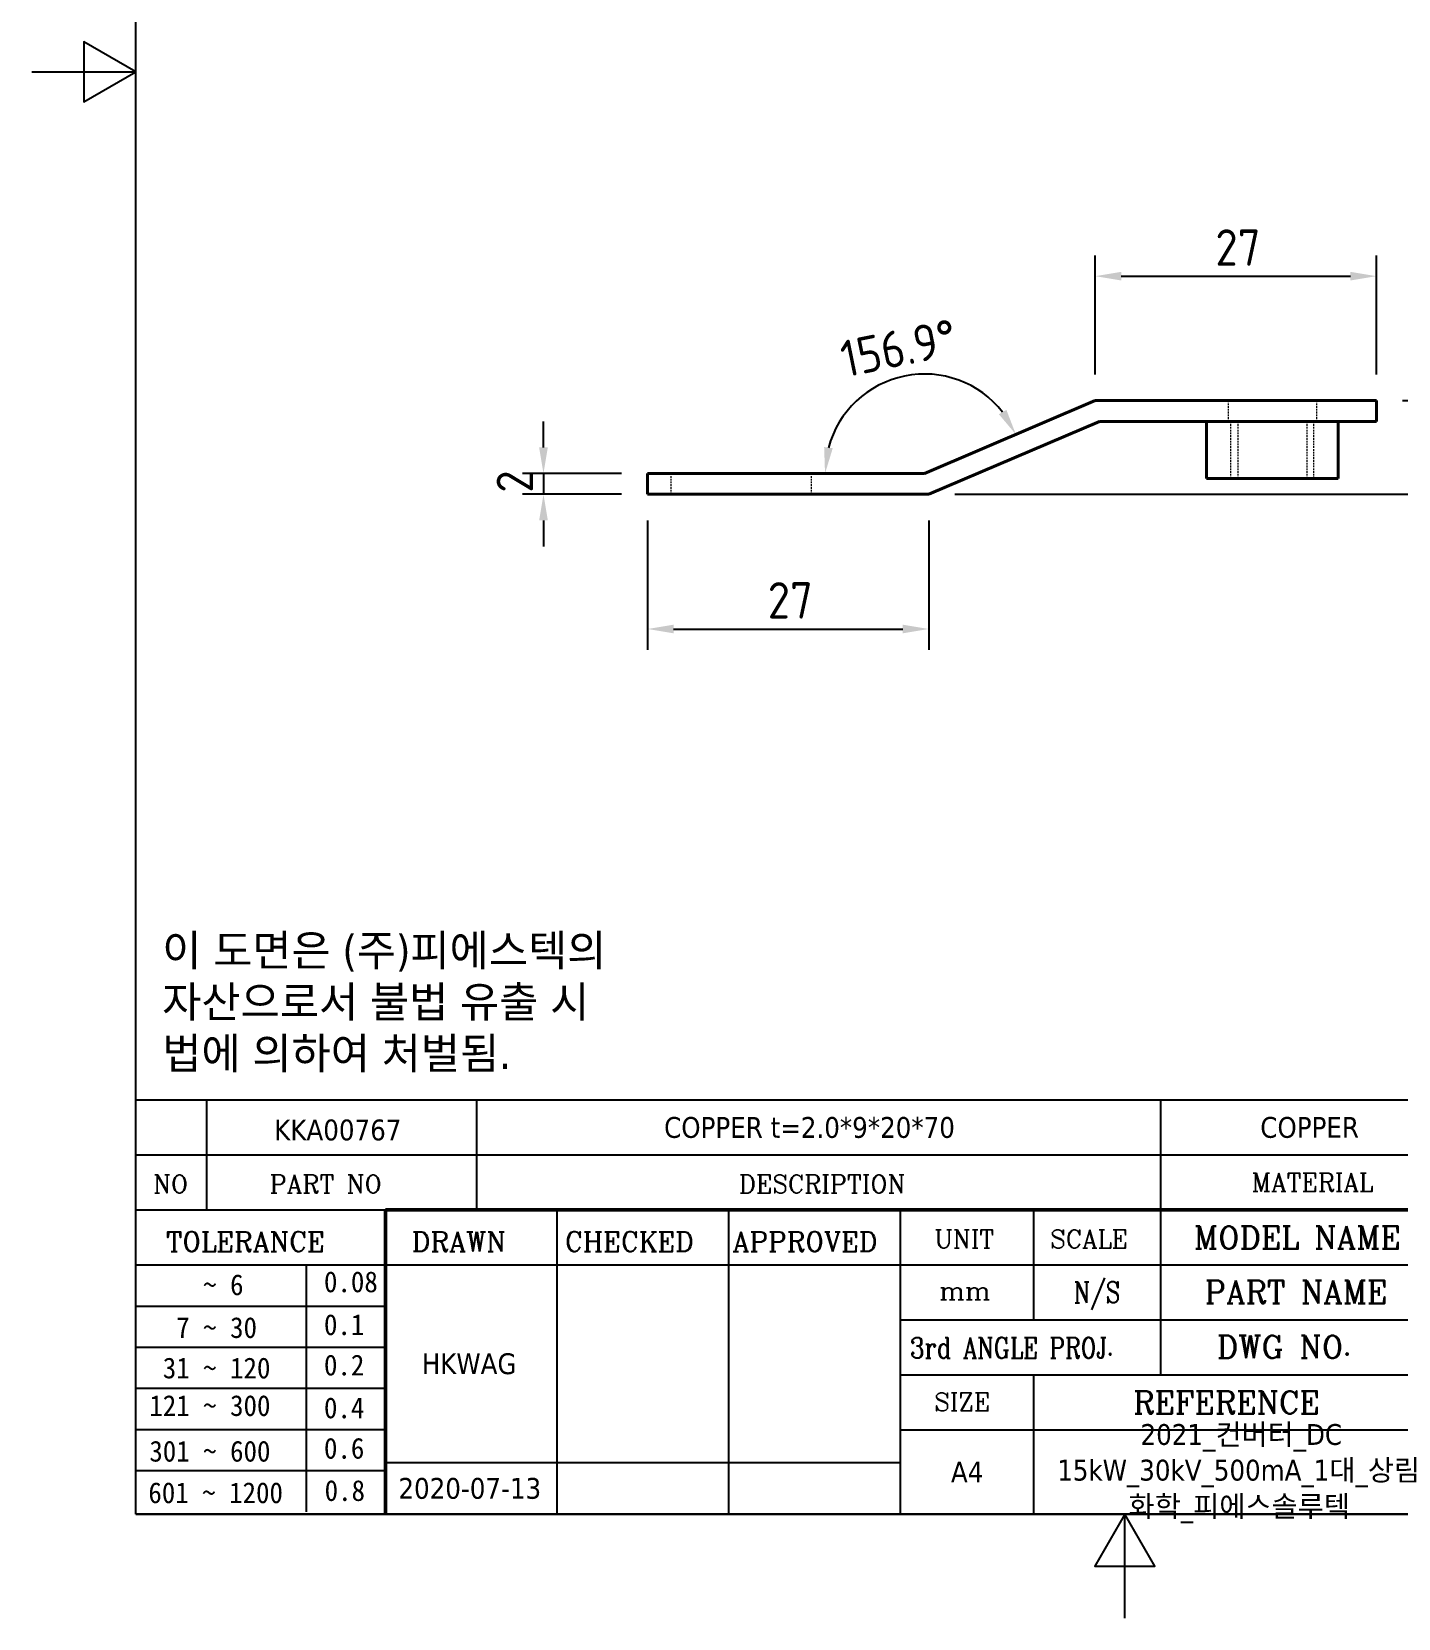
# Model space of a CAD drawing. Header units: millimetres. Extents: x 0 to 210, y 0 to 297.
# Drawn here: x 0 to 131.3, y 0 to 152.3 of the extents above; entities that cross this region are included whole.
import ezdxf
from ezdxf.enums import TextEntityAlignment as Align

# ---------------------------------------------------------------- set-up
doc = ezdxf.new("R2010")
doc.units = ezdxf.units.MM
doc.linetypes.add('DASHED', pattern=[0.2067, 0.1654, -0.0413])
doc.layers.get('0').update_dxf_attribs({"color": 3, "lineweight": 25, "true_color": 0x00ff00})
for name, color, linetype, lineweight, true_color in [('가려진 것(ISO)', 2, 'DASHED', 18, 0xffff00), ('가시적인 것(ISO)', 3, 'Continuous', 40, 0x00ff00), ('기호(ISO)', 5, 'Continuous', 25, 0x0000ff), ('제목(ISO)', 5, 'Continuous', 50, 0x0000ff), ('치수(ISO)', 2, 'Continuous', 25, 0xffff00)]:
    doc.layers.add(name, color=color, linetype=linetype, lineweight=lineweight, true_color=true_color)
doc.layers.add('경계(ISO)', color=7, linetype='Continuous', lineweight=25)
doc.styles.add('HAN_291', font='')
doc.styles.add('RC_284', font='ROMANC.shx')
doc.styles.add('RC_287', font='ROMANC.shx')
doc.styles.add('RC_292', font='ROMANC.shx')
doc.styles.add('문자 텍스트_PSTEK_POSCO', font='isocp.shx')
doc.styles.add('치수 텍스트_PSTEK_POSCO', font='isocp.shx')
doc.styles.add('텍스트 스타일198', font='tahoma.ttf')
doc.styles.add('텍스트 스타일333', font='ROMANC.shx', dxfattribs={"width": 0.800000011920929})
doc.styles.get('HAN_291').set_extended_font_data('GulimChe')
doc.dimstyles.new('치수_PSTEK_POSCO', dxfattribs={"dimtxt": 3.5, "dimasz": 2.5, "dimexe": 2, "dimexo": 2.5, "dimgap": 1, "dimtad": 1, "dimrnd": 1e-08, "dimdsep": 46, "dimtxsty": '치수 텍스트_PSTEK_POSCO', "dimcen": 0.09, "dimdle": 10, "dimclrd": 7, "dimclre": 7, "dimclrt": 2, "dimadec": 1, "dimazin": 2, "dimtfac": 1, "dimtmove": 0, "dimatfit": 3, "dimfxl": 1, "dimtolj": 1, "dimlwd": -1, "dimlwe": -1, "dimarcsym": 0})

# ---------------------------------------------------------------- blocks, each defined once
blk = doc.blocks.new('경계 Default Border')
at = {"layer": '경계(ISO)', "flags": 128}
for points in [[(10, 10), (10, 287.0000076293945), (200, 287.0000076293945), (200, 10), (10, 10)], [(0, 148.5000038146973), (10, 148.5000038146973), (5, 151.3867473602295), (5, 145.6132507324219), (10, 148.5000038146973)], [(105, 0), (105, 10), (102.1132469177246, 5), (107.8867530822754, 5), (105, 10)]]:
    blk.add_lwpolyline(points, dxfattribs=at)
blk = doc.blocks.new('제목 블록 PSTEK')
at = {"color": 180, "true_color": 0x3f00ff}
for p, q in [((182.475792979055, 11.79100474011392), (182.4757929790549, 51.56524660363496)), ((182.4757929790549, 51.56524660363496), (372.4757929537551, 51.56524660363496)), ((189.2651435055721, 51.56524660363496), (189.2651435055722, 41.00524660363494)), ((215.2152739891528, 41.00524660363494), (215.2152739891528, 51.56524660363496)), ((280.8758854511282, 51.56524660363496), (280.8758854511282, 41.00524660363494)), ((182.475792979055, 46.2852466036349), (372.4757929537551, 46.28524660363492)), ((182.475792979055, 41.00524660363493), (206.451475290024, 41.00524660363493)), ((222.9401812389276, 11.79100474011392), (222.9401812389276, 41.00524660363494)), ((239.4288871878316, 11.79100474011392), (239.4288871878316, 41.00524660363494)), ((255.9175931367356, 11.79100474011392), (255.9175931367356, 41.00524660363494)), ((268.6918866058747, 41.00524660363494), (268.6918866058747, 30.44524660363498)), ((280.8758854511282, 41.00524660363494), (280.8758854511282, 25.16524660363502)), ((182.475792979055, 35.72524660363497), (206.451475290024, 35.72524660363497)), ((198.8621818849491, 12.02524660363491), (198.8621818849491, 35.72524660363497)), ((206.451475290024, 35.72524660363497), (372.4757929537551, 35.72524660363497)), ((182.475792979055, 31.77524660363492), (206.451475290024, 31.77524660363492)), ((255.917593136736, 30.44524660363498), (372.4757929537552, 30.44524660363501)), ((182.475792979055, 27.82524660363487), (206.451475290024, 27.82524660363487)), ((255.9175931367359, 25.16524660363502), (372.4757929537552, 25.165246603635)), ((268.6918866058744, 25.16524660363502), (268.6918866058744, 11.79100474011392)), ((182.475792979055, 23.87524660363505), (206.451475290024, 23.87524660363505)), ((182.475792979055, 19.92524660363478), (206.451475290024, 19.92524660363478)), ((255.9175931367359, 19.88524660363481), (310.0881549537553, 19.88524660363481)), ((182.475792979055, 15.97524660363496), (206.451475290024, 15.97524660363496)), ((206.451475290024, 16.74100474011396), (255.9175931367359, 16.74100474011396)), ((182.475792979055, 11.79100474011392), (372.4757929537551, 11.79100474011389))]:
    blk.add_line(p, q, dxfattribs=at)
at = {"color": 7, "lineweight": 50}
for p, q in [((206.4514752900237, 11.79100474011392), (206.4514752900237, 41.00524660363494)), ((206.451475290024, 41.00524660363494), (372.4757929537551, 41.00524660363496))]:
    blk.add_line(p, q, dxfattribs=at)
at = {"layer": '제목(ISO)', "lineweight": 18}
blk.add_line((182.475792979055, 35.72500474011393), (182.475792979055, 11.79100474011392), dxfattribs=at)
at = {"color": 2, "true_color": 0xffff00}
for s, height, style, p in [('NO', 1.742399930953979, 'RC_284', (184.135398793432, 42.62317362549192)), ('PART NO', 1.742399930953979, 'RC_284', (195.3359407378685, 42.62317362549192)), ('DESCRIPTION', 1.742399930953979, 'RC_284', (240.4025565652523, 42.62317362549192)), (' TOLERANCE', 1.899999976158142, 'RC_287', (184.0872874387979, 37.00893196870329)), ('DRAWN', 1.899999976158142, 'RC_287', (208.9766620976279, 37.00893196870329)), ('CHECKED', 1.899999976158142, 'RC_287', (223.6856844514997, 37.00893196870329)), ('APPROVED', 1.899999976158142, 'RC_287', (239.7795453577791, 37.00893196870329)), ('UNIT', 1.742399930953979, 'RC_284', (259.1652673287452, 37.34317362549218)), ('SCALE', 1.742399930953979, 'RC_284', (270.2934779252897, 37.34317362549218)), ('MODEL NAME', 2.178000062704086, 'RC_292', (284.096330289083, 37.25462520371384)), ('0.08', 2.000000029802322, 'HAN_291', (200.5467345600617, 33.09873600004101)), ('    ~ 6', 2.000000029802322, 'HAN_291', (183.7721304966814, 32.8176515608431)), ('mm', 1.742399930953979, 'RC_284', (259.6505418159997, 32.3543089683787)), ('PART NAME', 2.178000062704086, 'RC_292', (285.1416959765849, 32.03045329421792)), ('  7 ~ 30', 2.000000029802322, 'HAN_291', (183.7721304966814, 28.70538114822415)), ('0.1', 2.000000029802322, 'HAN_291', (200.5467345600617, 28.98646558742206)), (' DWG NO.', 2.178000062704086, 'RC_292', (284.8124284083233, 26.75045329421772)), (' 31 ~ 120', 2.000000029802322, 'HAN_291', (183.7721304966814, 24.82628181916237)), ('0.2', 2.000000029802322, 'HAN_291', (200.5467345600617, 25.10736625836028)), ('121 ~ 300', 2.000000029802322, 'HAN_291', (183.7721304966814, 21.21401206133254)), ('0.4', 2.000000029802322, 'HAN_291', (200.5467345600617, 20.99509650053045)), ('SIZE', 1.742399930953979, 'RC_284', (259.1652673287452, 21.69497768947366)), ('REFERENCE', 2.178000062704086, 'RC_292', (278.2741065029841, 21.43214925458022)), ('301 ~ 600', 2.000000029802322, 'HAN_291', (183.7721304966814, 16.83491273227077)), ('0.6', 2.000000029802322, 'HAN_291', (200.5467345600617, 17.11599717146868)), ('601 ~ 1200', 2.000000029802322, 'HAN_291', (183.6802025156883, 12.84759660881125)), ('0.8', 2.000000029802322, 'HAN_291', (200.6097246063884, 13.05732192299702))]:
    blk.add_text(s, height=height, dxfattribs=dict(at, style=style)).set_placement(p)
at = {"color": 2, "true_color": 0xffff00, "style": 'RC_284'}
blk.add_text('MATERIAL', height=1.742399930953979, dxfattribs=at).set_placement((295.4820202024417, 43.64524660363492), align=Align.MIDDLE_CENTER)
at = {"color": 7, "style": '텍스트 스타일333', "width": 0.7999999523162842}
blk.add_text('N/S', height=2.000000029802322, dxfattribs=at).set_placement((274.7838860285014, 33.08524660363496), align=Align.MIDDLE_CENTER)
at = {"color": 2, "true_color": 0xffff00, "style": '텍스트 스타일333', "width": 0.7999999523162842}
blk.add_text('3rd ANGLE PROJ.', height=2.000000029802322, dxfattribs=at).set_placement((256.8430306642954, 26.76148381654429))
at = {"layer": '제목(ISO)', "color": 7, "style": '텍스트 스타일198'}
for tag, p in [('질량\\P3;_001', (350.3046145979153, 48.1643332325385)), ('부품_번호_001', (195.7702248934058, 47.68071419841495)), ('설명_001', (233.2142958971091, 47.92245856837096)), ('재질_001', (290.4746326517839, 47.92524659519488)), ("3._Q'TY_001", (312.7051684940307, 47.92188863680521)), ('1._MODEL_NAME_001', (326.7684841840689, 37.52172745615292)), ('제목_001', (335.8143427205088, 32.12402853706239)), ('부품_번호_001', (334.4294651466377, 26.80591818687283)), ('설계자_001', (209.9396160013646, 25.23446884679021)), ('프로젝트_001', (278.9744245225954, 18.43818283951269)), ('시트_크기_001', (260.7634369704525, 14.8381256569732)), ('프로젝트_002', (270.968857657947, 15.01430360086118)), ('작성_날짜_001', (207.6944850220393, 13.26600473167383)), ('프로젝트_003', (277.8268382229195, 11.55047762554502))]:
    blk.add_attdef(tag, p, '', height=2.000000029802322, dxfattribs=at)
for tag, p in [('4._COLOR', (327.6805273250926, 48.92524660363493)), ('점검자', (231.1845342133799, 26.23312567187446)), ('엔지니어링_승인자', (247.673240162284, 26.23312567187446)), ('점검_날짜', (231.1845342133799, 14.26600474011394)), ('엔지니어링_승인_날짜', (247.6732401622839, 14.26600474011394))]:
    blk.add_attdef(tag, text='', height=2.000000029802322, dxfattribs=at).set_placement(p, align=Align.MIDDLE_CENTER)
blk = doc.blocks.new('*D25')
at = {"layer": 'Defpoints', "color": 0, "transparency": 16777216}
for p in [(59.15307656790638, 109.9238945187669), (49.1530765679064, 107.9238945187669), (59.15307656790638, 107.9238945187669)]:
    blk.add_point(p, dxfattribs=at)
at = {"layer": '치수(ISO)', "color": 7, "transparency": 16777216}
for p, q in [((49.1530765679064, 112.4238945187669), (49.1530765679064, 114.9238945187669)), ((56.65307656790638, 109.9238945187669), (47.1530765679064, 109.9238945187669)), ((49.1530765679064, 109.9238945187669), (49.1530765679064, 107.9238945187669)), ((56.65307656790638, 107.9238945187669), (47.1530765679064, 107.9238945187669)), ((49.1530765679064, 105.4238945187669), (49.1530765679064, 102.9238945187669))]:
    blk.add_line(p, q, dxfattribs=at)
for points in [[(48.73640990123974, 112.4238945187669), (49.56974323457307, 112.4238945187669), (49.1530765679064, 109.9238945187669)], [(48.73640990123973, 105.4238945187669), (49.56974323457306, 105.4238945187669), (49.1530765679064, 107.9238945187669)]]:
    blk.add_solid(points, dxfattribs=at)
at = {"layer": '치수(ISO)', "color": 2, "transparency": 16777216, "insert": (46.4027320797174, 108.0743521959322), "char_height": 3.5, "attachment_point": 4, "rotation": 90, "style": '치수 텍스트_PSTEK_POSCO'}
blk.add_mtext('\\A1;2', dxfattribs=at)
blk = doc.blocks.new('*D26')
at = {"layer": 'Defpoints', "color": 0, "transparency": 16777216}
for p in [(129.1530765679064, 116.9238945187669), (142.8348391630888, 116.9238945187669), (86.15307656790637, 107.9238945187669)]:
    blk.add_point(p, dxfattribs=at)
at = {"layer": '치수(ISO)', "color": 7, "transparency": 16777216}
for p, q in [((131.6530765679064, 116.9238945187669), (144.8348391630888, 116.9238945187669)), ((142.8348391630888, 110.4238945187669), (142.8348391630888, 114.4238945187669)), ((88.65307656790637, 107.9238945187669), (144.8348391630888, 107.9238945187669))]:
    blk.add_line(p, q, dxfattribs=at)
for points in [[(142.4181724964221, 114.4238945187669), (143.2515058297554, 114.4238945187669), (142.8348391630888, 116.9238945187669)], [(142.4181724964221, 110.4238945187669), (143.2515058297554, 110.4238945187669), (142.8348391630888, 107.9238945187669)]]:
    blk.add_solid(points, dxfattribs=at)
at = {"layer": '치수(ISO)', "color": 2, "transparency": 16777216, "insert": (140.0848391630888, 111.5322336354635), "char_height": 3.5, "attachment_point": 4, "rotation": 90, "style": '치수 텍스트_PSTEK_POSCO'}
blk.add_mtext('\\A1;9', dxfattribs=at)
blk = doc.blocks.new('*D27')
at = {"layer": 'Defpoints', "color": 0, "transparency": 16777216}
for p in [(59.15307656790638, 107.9238945187669), (86.15307656790637, 107.9238945187669), (86.15307656790637, 94.98998977519172)]:
    blk.add_point(p, dxfattribs=at)
at = {"layer": '치수(ISO)', "color": 7, "transparency": 16777216}
for p, q in [((59.15307656790638, 105.4238945187669), (59.15307656790638, 92.98998977519172)), ((86.15307656790637, 105.4238945187669), (86.15307656790637, 92.98998977519172)), ((61.65307656790638, 94.98998977519172), (83.65307656790637, 94.98998977519172))]:
    blk.add_line(p, q, dxfattribs=at)
for points in [[(61.65307656790638, 95.40665644185839), (61.65307656790638, 94.57332310852505), (59.15307656790638, 94.98998977519172)], [(83.65307656790637, 95.40665644185839), (83.65307656790637, 94.57332310852505), (86.15307656790637, 94.98998977519172)]]:
    blk.add_solid(points, dxfattribs=at)
at = {"layer": '치수(ISO)', "color": 2, "transparency": 16777216, "insert": (70.68363759152842, 97.74033426338069), "char_height": 3.5, "attachment_point": 4, "style": '치수 텍스트_PSTEK_POSCO'}
blk.add_mtext('\\A1;27', dxfattribs=at)
blk = doc.blocks.new('*D28')
at = {"layer": 'Defpoints', "color": 0, "transparency": 16777216}
for p in [(129.1530765679064, 128.8707633439393), (102.1530765679064, 116.9238945187669), (129.1530765679064, 116.9238945187669)]:
    blk.add_point(p, dxfattribs=at)
at = {"layer": '치수(ISO)', "color": 7, "transparency": 16777216}
for p, q in [((102.1530765679064, 119.4238945187669), (102.1530765679064, 130.8707633439393)), ((129.1530765679064, 119.4238945187669), (129.1530765679064, 130.8707633439393)), ((104.6530765679064, 128.8707633439393), (126.6530765679064, 128.8707633439393))]:
    blk.add_line(p, q, dxfattribs=at)
for points in [[(104.6530765679064, 129.2874300106059), (104.6530765679064, 128.4540966772726), (102.1530765679064, 128.8707633439393)], [(126.6530765679064, 129.2874300106059), (126.6530765679064, 128.4540966772726), (129.1530765679064, 128.8707633439393)]]:
    blk.add_solid(points, dxfattribs=at)
at = {"layer": '치수(ISO)', "color": 2, "transparency": 16777216, "insert": (113.6836375915284, 131.6211078321282), "char_height": 3.5, "attachment_point": 4, "style": '치수 텍스트_PSTEK_POSCO'}
blk.add_mtext('\\A1;27', dxfattribs=at)
blk = doc.blocks.new('*D29')
at = {"layer": 'Defpoints', "color": 0, "transparency": 16777216}
for p in [(88.15104459654465, 119.1649242943486), (102.1530765679064, 116.9238945187669), (83.24429700592553, 109.9238945187669), (85.74429700592553, 109.9238945187669)]:
    blk.add_point(p, dxfattribs=at)
at = {"layer": '치수(ISO)', "color": 7, "transparency": 16777216}
blk.add_arc((85.74429700592553, 109.9238945187669), 9.549296585515544, 38.14630910710859, 164.9568294679219, dxfattribs=at)
for points in [[(93.61275902723989, 116.0344802076821), (92.89565711959328, 115.6099695499901), (94.52774004649248, 113.6709191558963)], [(76.93533116239564, 112.3478420230628), (76.1091681479221, 112.4569251013124), (76.19500042040998, 109.9238945187669)]]:
    blk.add_solid(points, dxfattribs=at)
at = {"layer": '치수(ISO)', "color": 2, "transparency": 16777216, "insert": (77.78880238491898, 120.8514435626047), "char_height": 3.5, "attachment_point": 4, "rotation": 11.551569287515578, "style": '치수 텍스트_PSTEK_POSCO'}
blk.add_mtext('\\A1;156.9°', dxfattribs=at)

msp = doc.modelspace()

# ---------------------------------------------------------------- linework, layer by layer
at = {"layer": '가려진 것(ISO)'}
for p, q in [((114.9030765679064, 116.9238945187669), (114.9030765679064, 114.9238945187669)), ((123.4030765679064, 116.9238945187669), (123.4030765679064, 114.9238945187669)), ((115.1530765679064, 114.9238945187669), (115.1530765679064, 109.4538945187669)), ((115.8295765679064, 114.9238945187669), (115.8295765679064, 109.4538945187669)), ((122.4765765679064, 114.9238945187669), (122.4765765679064, 109.4538945187669)), ((123.1530765679064, 109.4538945187669), (123.1530765679064, 114.9238945187669)), ((61.40307656790639, 107.9238945187669), (61.40307656790639, 109.9238945187669)), ((74.90307656790637, 107.9238945187669), (74.90307656790637, 109.9238945187669))]:
    msp.add_line(p, q, dxfattribs=at)
at = {"layer": '가시적인 것(ISO)'}
for p, q in [((102.1530765679064, 116.9238945187669), (85.74429700592553, 109.9238945187669)), ((128.1530765679064, 116.9238945187669), (102.1530765679064, 116.9238945187669)), ((128.1530765679064, 116.9238945187669), (129.1530765679064, 116.9238945187669)), ((129.1530765679064, 114.9238945187669), (129.1530765679064, 116.9238945187669)), ((86.15307656790637, 107.9238945187669), (102.5618561298872, 114.9238945187669)), ((102.5618561298872, 114.9238945187669), (128.1530765679064, 114.9238945187669)), ((112.8280765679064, 114.9238945187669), (112.8280765679064, 109.4538945187669)), ((125.4780765679064, 114.9238945187669), (125.4780765679064, 109.4538945187669)), ((129.1530765679064, 114.9238945187669), (128.1530765679064, 114.9238945187669)), ((59.15307656790638, 109.9238945187669), (59.15307656790638, 107.9238945187669)), ((59.15307656790638, 109.9238945187669), (60.15307656790639, 109.9238945187669)), ((85.74429700592553, 109.9238945187669), (60.15307656790638, 109.9238945187669)), ((112.8280765679064, 109.4538945187669), (125.4780765679064, 109.4538945187669)), ((60.15307656790639, 107.9238945187669), (59.15307656790638, 107.9238945187669)), ((60.15307656790638, 107.9238945187669), (86.15307656790637, 107.9238945187669))]:
    msp.add_line(p, q, dxfattribs=at)

# ---------------------------------------------------------------- block references
msp.add_blockref('경계 Default Border', (0, 0))
ref = msp.add_blockref('제목 블록 PSTEK', (-172.4757929537552, -1.791004740113895))
ref.add_attrib('설계자_001', 'HKWAG', (37.4638230476094, 23.44346410667632), dxfattribs={"layer": '제목(ISO)', "color": 7, "height": 2.000000029802322, "style": '텍스트 스타일198'})
ref.add_attrib('프로젝트_001', '2021_컨버터_DC', (106.4986315688402, 16.64717809939879), dxfattribs={"layer": '제목(ISO)', "color": 7, "height": 2.000000029802322, "style": '텍스트 스타일198'})
ref.add_attrib('시트_크기_001', 'A4', (88.28764401669724, 13.04712091685931), dxfattribs={"layer": '제목(ISO)', "color": 7, "height": 2.000000029802322, "style": '텍스트 스타일198'})
ref.add_attrib('작성_날짜_001', '2020-07-13', (35.21869206828416, 11.47499999155994), dxfattribs={"layer": '제목(ISO)', "color": 7, "height": 2.000000029802322, "style": '텍스트 스타일198'})
ref.add_attrib('재질_001', 'COPPER', (117.9988396980288, 46.13424185508099), dxfattribs={"layer": '제목(ISO)', "color": 7, "height": 2.000000029802322, "style": '텍스트 스타일198'})
ref.add_attrib('설명_001', 'COPPER t=2.0*9*20*70', (60.73850294335391, 46.13145382825707), dxfattribs={"layer": '제목(ISO)', "color": 7, "height": 2.000000029802322, "style": '텍스트 스타일198'})
ref.add_attrib('부품_번호_001', 'KKA00767', (23.29443193965062, 45.88970945830106), dxfattribs={"layer": '제목(ISO)', "color": 7, "height": 2.000000029802322, "style": '텍스트 스타일198'})
ref.add_attrib('프로젝트_002', '15kW_30kV_500mA_1대_상림', (98.49306470419181, 13.22329886074729), dxfattribs={"layer": '제목(ISO)', "color": 7, "height": 2.000000029802322, "style": '텍스트 스타일198'})
ref.add_attrib('프로젝트_003', '화학_피에스솔루텍', (105.3510452691644, 9.759472885431132), dxfattribs={"layer": '제목(ISO)', "color": 7, "height": 2.000000029802322, "style": '텍스트 스타일198'})

# ---------------------------------------------------------------- texts
at = {"layer": '기호(ISO)', "color": 7, "insert": (12.5345017592702, 59.03223318725009), "char_height": 3.00000011920929, "width": 60.84077827472761, "attachment_point": 4, "line_spacing_factor": 0.9878842234611511, "style": '문자 텍스트_PSTEK_POSCO'}
msp.add_mtext('{\\fTahoma|b0|i0;\\H3.0000;이 도면은 (주)피에스텍의\\P자산으로서 불법 유출 시 \\P법에 의하여 처벌됨.}', dxfattribs=at)

# ---------------------------------------------------------------- dimensions: what is measured, and where the dimension line sits
at = {"layer": '치수(ISO)', "color": 7}
for base, p1, p2, angle, override, picture, middle in [((129.1530765679064, 128.8707633439393), (102.1530765679064, 116.9238945187669), (129.1530765679064, 116.9238945187669), 180, {"dimdec": 2, "dimtp": 0, "dimtm": -0, "dimtdec": 2, "dimtofl": 0, "dimatfit": 1}, '*D28', (115.6530765679064, 128.8707633439393)), ((142.8348391630888, 116.9238945187669), (86.15307656790637, 107.9238945187669), (129.1530765679064, 116.9238945187669), 90, {"dimdec": 2, "dimtp": 0, "dimtm": -0, "dimtdec": 2, "dimtofl": 0, "dimatfit": 1}, '*D26', (142.8348391630888, 112.4238945187669)), ((49.1530765679064, 107.9238945187669), (59.15307656790638, 109.9238945187669), (59.15307656790638, 107.9238945187669), 90, {"dimdec": 2, "dimtp": 0, "dimtm": -0, "dimtdec": 2, "dimtofl": 1, "dimatfit": 1}, '*D25', (49.15307656790638, 108.9238945187669)), ((86.15307656790637, 94.98998977519172), (59.15307656790638, 107.9238945187669), (86.15307656790637, 107.9238945187669), 180, {"dimdec": 2, "dimtp": 0, "dimtm": -0, "dimtdec": 2, "dimtofl": 0, "dimatfit": 1}, '*D27', (72.65307656790638, 94.98998977519172))]:
    dim = msp.add_linear_dim(base=base, p1=p1, p2=p2, angle=angle, dimstyle='치수_PSTEK_POSCO', override=override, dxfattribs=at)
    dim.commit()
    dim.dimension.update_dxf_attribs({"geometry": picture, "text_midpoint": middle, "dimtype": 160})
dim = msp.add_angular_dim_3p(base=(88.15104459654465, 119.1649242943486), center=(85.74429700592553, 109.9238945187669), p1=(102.1530765679064, 116.9238945187669), p2=(83.24429700592553, 109.9238945187669), dimstyle='치수_PSTEK_POSCO', override={"dimse1": 1, "dimse2": 1, "dimadec": 1, "dimtp": 0, "dimtm": -0, "dimtdec": 2}, dxfattribs=at)
dim.commit()
dim.dimension.update_dxf_attribs({"geometry": '*D29', "text_midpoint": (83.83205190633933, 119.2797688208964), "dimtype": 165})

doc.saveas('drawing.dxf')
